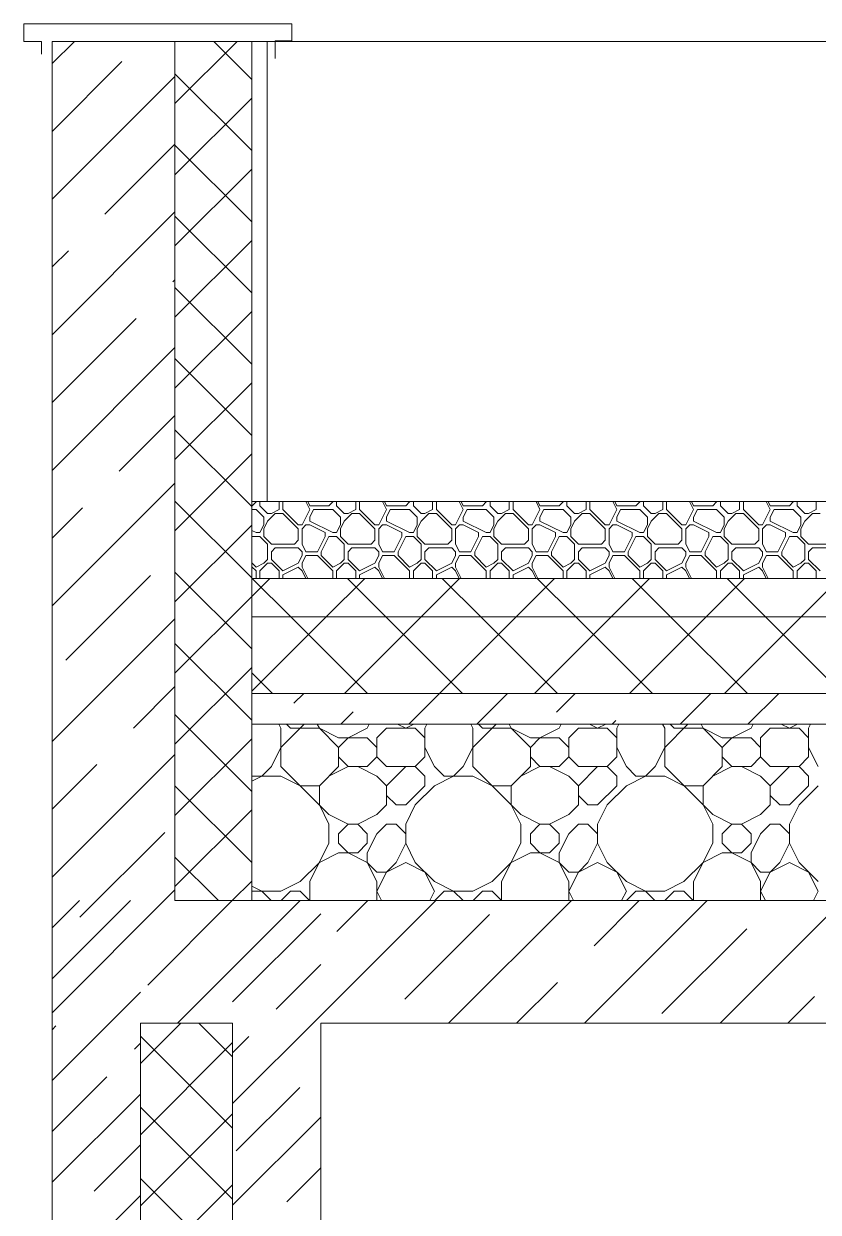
# Model space of a CAD drawing. Header units: millimetres. Extents: x 53645 to 137188, y 78097 to 135533.
# Drawn here: x 61109 to 62144, y 109354 to 110903 of the extents above; entities that cross this region are included whole.
import ezdxf

# ---------------------------------------------------------------- set-up
doc = ezdxf.new("R2010")
doc.units = ezdxf.units.MM
doc.layers.add('hatch', color=7, linetype='Continuous', lineweight=5)
doc.layers.add('Wall2', color=5, linetype='Continuous', lineweight=5)

msp = doc.modelspace()

# ---------------------------------------------------------------- linework, layer by layer
at = {"layer": 'hatch', "color": 251, "ltscale": 100}
for points in [[(61146.4, 110851.1), (61175.3, 110880)], [(61306.4, 110880), (61146.4, 110880)], [(61306.4, 109760), (61306.4, 110880)], [(61306.4, 110799), (61387.4, 110880)], [(61306.4, 109760), (61306.4, 110880)], [(61306.4, 110880), (61406.4, 110880)], [(61406.4, 110830.4), (61356.9, 110880)], [(61406.4, 110880), (61406.4, 109760)], [(61406.4, 110280), (61406.4, 110880)], [(61146.4, 110762.7), (61237.3, 110853.6)], [(61146.4, 110674.4), (61306.4, 110834.4)], [(61406.4, 110737.6), (61306.4, 110837.6)], [(61306.4, 110706.2), (61406.4, 110806.2)], [(61215.2, 110654.8), (61306.4, 110746)], [(61406.4, 110644.8), (61306.4, 110744.8)], [(61306.4, 110613.4), (61406.4, 110713.4)], [(61146.4, 110497.6), (61306.4, 110657.6)], [(61406.4, 110552), (61306.4, 110652)], [(61306.4, 110520.6), (61406.4, 110620.6)], [(61146.4, 110586), (61167.5, 110607)], [(61303.6, 110566.4), (61306.4, 110569.2)], [(61406.4, 110459.2), (61306.4, 110559.2)], [(61146.4, 110409.2), (61255.9, 110518.7)], [(61306.4, 110427.8), (61406.4, 110527.8)], [(61146.4, 110320.8), (61306.4, 110480.8)], [(61406.4, 110366.4), (61306.4, 110466.4)], [(61306.4, 110335), (61406.4, 110435)], [(61233.8, 110319.8), (61306.4, 110392.4)], [(61406.4, 110273.5), (61306.4, 110373.5)], [(61306.4, 110242.1), (61406.4, 110342.1)], [(61146.4, 110144), (61306.4, 110304)], [(61146.4, 110232.4), (61186.1, 110272.1)], [(61406.4, 110180.7), (61306.4, 110280.7)], [(61406.4, 110180), (61406.4, 110280)], [(61426.4, 110280), (61406.4, 110280)], [(61406.4, 110274.6), (61407, 110274.6)], [(61407, 110274.6), (61412, 110279.6)], [(61412, 110279.6), (61412, 110280)], [(61417, 110274.6), (61417, 110280)], [(61427, 110264.6), (61417, 110274.6)], [(61442, 110269.6), (61442, 110280)], [(61447, 110269.6), (61447, 110280)], [(61482, 110269.6), (61476.8, 110280)], [(61482, 110274.6), (61479.3, 110280)], [(61482, 110274.6), (61507, 110274.6)], [(61507, 110274.6), (61512, 110279.6)], [(61512, 110279.6), (61512, 110280)], [(61517, 110274.6), (61517, 110280)], [(61527, 110264.6), (61517, 110274.6)], [(61542, 110269.6), (61542, 110280)], [(61547, 110269.6), (61547, 110280)], [(61582, 110269.6), (61576.8, 110280)], [(61582, 110274.6), (61579.3, 110280)], [(61582, 110274.6), (61607, 110274.6)], [(61607, 110274.6), (61612, 110279.6)], [(61612, 110279.6), (61612, 110280)], [(61617, 110274.6), (61617, 110280)], [(61627, 110264.6), (61617, 110274.6)], [(61642, 110269.6), (61642, 110280)], [(61647, 110269.6), (61647, 110280)], [(61682, 110269.6), (61676.8, 110280)], [(61682, 110274.6), (61679.3, 110280)], [(61682, 110274.6), (61707, 110274.6)], [(61707, 110274.6), (61712, 110279.6)], [(61712, 110279.6), (61712, 110280)], [(61717, 110274.6), (61717, 110280)], [(61727, 110264.6), (61717, 110274.6)], [(61742, 110269.6), (61742, 110280)], [(61747, 110269.6), (61747, 110280)], [(61782, 110269.6), (61776.8, 110280)], [(61782, 110274.6), (61779.3, 110280)], [(61782, 110274.6), (61807, 110274.6)], [(61807, 110274.6), (61812, 110279.6)], [(61812, 110279.6), (61812, 110280)], [(61817, 110274.6), (61817, 110280)], [(61827, 110264.6), (61817, 110274.6)], [(61842, 110269.6), (61842, 110280)], [(61847, 110269.6), (61847, 110280)], [(61882, 110269.6), (61876.8, 110280)], [(61882, 110274.6), (61879.3, 110280)], [(61882, 110274.6), (61907, 110274.6)], [(61907, 110274.6), (61912, 110279.6)], [(61912, 110279.6), (61912, 110280)], [(61917, 110274.6), (61917, 110280)], [(61927, 110264.6), (61917, 110274.6)], [(61942, 110269.6), (61942, 110280)], [(61947, 110269.6), (61947, 110280)], [(61982, 110269.6), (61976.8, 110280)], [(61982, 110274.6), (61979.3, 110280)], [(61982, 110274.6), (62007, 110274.6)], [(62007, 110274.6), (62012, 110279.6)], [(62012, 110279.6), (62012, 110280)], [(62017, 110274.6), (62017, 110280)], [(62027, 110264.6), (62017, 110274.6)], [(62042, 110269.6), (62042, 110280)], [(62047, 110269.6), (62047, 110280)], [(62082, 110269.6), (62076.8, 110280)], [(62082, 110274.6), (62079.3, 110280)], [(62082, 110274.6), (62107, 110274.6)], [(62107, 110274.6), (62112, 110279.6)], [(62112, 110279.6), (62112, 110280)], [(62117, 110274.6), (62117, 110280)], [(62127, 110264.6), (62117, 110274.6)], [(62142, 110269.6), (62142, 110280)], [(61406.4, 110269.6), (61412, 110269.6)], [(61422, 110259.6), (61412, 110269.6)], [(61422, 110249.6), (61422, 110259.6)], [(61422, 110244.6), (61427, 110254.6)], [(61427, 110264.6), (61432, 110264.6)], [(61427, 110254.6), (61437, 110264.6)], [(61432, 110264.6), (61442, 110269.6)], [(61437, 110264.6), (61447, 110264.6)], [(61467, 110249.6), (61447, 110269.6)], [(61467, 110244.6), (61447, 110264.6)], [(61472, 110249.6), (61482, 110269.6)], [(61482, 110259.6), (61487, 110269.6)], [(61482, 110254.6), (61482, 110259.6)], [(61512, 110239.6), (61482, 110254.6)], [(61487, 110269.6), (61512, 110269.6)], [(61522, 110259.6), (61512, 110269.6)], [(61522, 110249.6), (61522, 110259.6)], [(61522, 110244.6), (61527, 110254.6)], [(61527, 110264.6), (61532, 110264.6)], [(61527, 110254.6), (61537, 110264.6)], [(61532, 110264.6), (61542, 110269.6)], [(61537, 110264.6), (61547, 110264.6)], [(61567, 110249.6), (61547, 110269.6)], [(61567, 110244.6), (61547, 110264.6)], [(61572, 110249.6), (61582, 110269.6)], [(61582, 110259.6), (61587, 110269.6)], [(61582, 110254.6), (61582, 110259.6)], [(61612, 110239.6), (61582, 110254.6)], [(61587, 110269.6), (61612, 110269.6)], [(61622, 110259.6), (61612, 110269.6)], [(61622, 110249.6), (61622, 110259.6)], [(61622, 110244.6), (61627, 110254.6)], [(61627, 110264.6), (61632, 110264.6)], [(61627, 110254.6), (61637, 110264.6)], [(61632, 110264.6), (61642, 110269.6)], [(61637, 110264.6), (61647, 110264.6)], [(61667, 110249.6), (61647, 110269.6)], [(61667, 110244.6), (61647, 110264.6)], [(61672, 110249.6), (61682, 110269.6)], [(61682, 110259.6), (61687, 110269.6)], [(61682, 110254.6), (61682, 110259.6)], [(61712, 110239.6), (61682, 110254.6)], [(61687, 110269.6), (61712, 110269.6)], [(61722, 110259.6), (61712, 110269.6)], [(61722, 110249.6), (61722, 110259.6)], [(61722, 110244.6), (61727, 110254.6)], [(61727, 110264.6), (61732, 110264.6)], [(61727, 110254.6), (61737, 110264.6)], [(61732, 110264.6), (61742, 110269.6)], [(61737, 110264.6), (61747, 110264.6)], [(61767, 110249.6), (61747, 110269.6)], [(61767, 110244.6), (61747, 110264.6)], [(61772, 110249.6), (61782, 110269.6)], [(61782, 110259.6), (61787, 110269.6)], [(61782, 110254.6), (61782, 110259.6)], [(61812, 110239.6), (61782, 110254.6)], [(61787, 110269.6), (61812, 110269.6)], [(61822, 110259.6), (61812, 110269.6)], [(61822, 110249.6), (61822, 110259.6)], [(61822, 110244.6), (61827, 110254.6)], [(61827, 110264.6), (61832, 110264.6)], [(61827, 110254.6), (61837, 110264.6)], [(61832, 110264.6), (61842, 110269.6)], [(61837, 110264.6), (61847, 110264.6)], [(61867, 110249.6), (61847, 110269.6)], [(61867, 110244.6), (61847, 110264.6)], [(61872, 110249.6), (61882, 110269.6)], [(61882, 110259.6), (61887, 110269.6)], [(61882, 110254.6), (61882, 110259.6)], [(61912, 110239.6), (61882, 110254.6)], [(61887, 110269.6), (61912, 110269.6)], [(61922, 110259.6), (61912, 110269.6)], [(61922, 110249.6), (61922, 110259.6)], [(61922, 110244.6), (61927, 110254.6)], [(61927, 110264.6), (61932, 110264.6)], [(61927, 110254.6), (61937, 110264.6)], [(61932, 110264.6), (61942, 110269.6)], [(61937, 110264.6), (61947, 110264.6)], [(61967, 110249.6), (61947, 110269.6)], [(61967, 110244.6), (61947, 110264.6)], [(61972, 110249.6), (61982, 110269.6)], [(61982, 110259.6), (61987, 110269.6)], [(61982, 110254.6), (61982, 110259.6)], [(62012, 110239.6), (61982, 110254.6)], [(61987, 110269.6), (62012, 110269.6)], [(62022, 110259.6), (62012, 110269.6)], [(62022, 110249.6), (62022, 110259.6)], [(62022, 110244.6), (62027, 110254.6)], [(62027, 110264.6), (62032, 110264.6)], [(62027, 110254.6), (62037, 110264.6)], [(62032, 110264.6), (62042, 110269.6)], [(62037, 110264.6), (62047, 110264.6)], [(62067, 110249.6), (62047, 110269.6)], [(62067, 110244.6), (62047, 110264.6)], [(62072, 110249.6), (62082, 110269.6)], [(62082, 110259.6), (62087, 110269.6)], [(62082, 110254.6), (62082, 110259.6)], [(62112, 110239.6), (62082, 110254.6)], [(62087, 110269.6), (62112, 110269.6)], [(62122, 110259.6), (62112, 110269.6)], [(62122, 110249.6), (62122, 110259.6)], [(62122, 110244.6), (62127, 110254.6)], [(62127, 110264.6), (62132, 110264.6)], [(62127, 110254.6), (62137, 110264.6)], [(62132, 110264.6), (62142, 110269.6)], [(62137, 110264.6), (62147, 110264.6)], [(61306.4, 110149.3), (61406.4, 110249.3)], [(61412, 110239.6), (61406.4, 110242.4)], [(61412, 110239.6), (61417, 110239.6)], [(61417, 110239.6), (61422, 110249.6)], [(61417, 110239.6), (61422, 110249.6)], [(61422, 110234.6), (61422, 110244.6)], [(61467, 110249.6), (61472, 110249.6)], [(61467, 110229.6), (61467, 110244.6)], [(61472, 110244.6), (61477, 110249.6)], [(61472, 110224.6), (61472, 110244.6)], [(61477, 110249.6), (61482, 110249.6)], [(61502, 110239.6), (61482, 110249.6)], [(61502, 110234.6), (61502, 110239.6)], [(61512, 110239.6), (61517, 110239.6)], [(61517, 110239.6), (61522, 110249.6)], [(61517, 110239.6), (61522, 110249.6)], [(61522, 110234.6), (61522, 110244.6)], [(61567, 110249.6), (61572, 110249.6)], [(61567, 110229.6), (61567, 110244.6)], [(61572, 110244.6), (61577, 110249.6)], [(61572, 110224.6), (61572, 110244.6)], [(61577, 110249.6), (61582, 110249.6)], [(61602, 110239.6), (61582, 110249.6)], [(61602, 110234.6), (61602, 110239.6)], [(61612, 110239.6), (61617, 110239.6)], [(61617, 110239.6), (61622, 110249.6)], [(61617, 110239.6), (61622, 110249.6)], [(61622, 110234.6), (61622, 110244.6)], [(61667, 110249.6), (61672, 110249.6)], [(61667, 110229.6), (61667, 110244.6)], [(61672, 110244.6), (61677, 110249.6)], [(61672, 110224.6), (61672, 110244.6)], [(61677, 110249.6), (61682, 110249.6)], [(61702, 110239.6), (61682, 110249.6)], [(61702, 110234.6), (61702, 110239.6)], [(61712, 110239.6), (61717, 110239.6)], [(61717, 110239.6), (61722, 110249.6)], [(61717, 110239.6), (61722, 110249.6)], [(61722, 110234.6), (61722, 110244.6)], [(61767, 110249.6), (61772, 110249.6)], [(61767, 110229.6), (61767, 110244.6)], [(61772, 110244.6), (61777, 110249.6)], [(61772, 110224.6), (61772, 110244.6)], [(61777, 110249.6), (61782, 110249.6)], [(61802, 110239.6), (61782, 110249.6)], [(61802, 110234.6), (61802, 110239.6)], [(61812, 110239.6), (61817, 110239.6)], [(61817, 110239.6), (61822, 110249.6)], [(61817, 110239.6), (61822, 110249.6)], [(61822, 110234.6), (61822, 110244.6)], [(61867, 110249.6), (61872, 110249.6)], [(61867, 110229.6), (61867, 110244.6)], [(61872, 110244.6), (61877, 110249.6)], [(61872, 110224.6), (61872, 110244.6)], [(61877, 110249.6), (61882, 110249.6)], [(61902, 110239.6), (61882, 110249.6)], [(61902, 110234.6), (61902, 110239.6)], [(61912, 110239.6), (61917, 110239.6)], [(61917, 110239.6), (61922, 110249.6)], [(61917, 110239.6), (61922, 110249.6)], [(61922, 110234.6), (61922, 110244.6)], [(61967, 110249.6), (61972, 110249.6)], [(61967, 110229.6), (61967, 110244.6)], [(61972, 110244.6), (61977, 110249.6)], [(61972, 110224.6), (61972, 110244.6)], [(61977, 110249.6), (61982, 110249.6)], [(62002, 110239.6), (61982, 110249.6)], [(62002, 110234.6), (62002, 110239.6)], [(62012, 110239.6), (62017, 110239.6)], [(62017, 110239.6), (62022, 110249.6)], [(62017, 110239.6), (62022, 110249.6)], [(62022, 110234.6), (62022, 110244.6)], [(62067, 110249.6), (62072, 110249.6)], [(62067, 110229.6), (62067, 110244.6)], [(62072, 110244.6), (62077, 110249.6)], [(62072, 110224.6), (62072, 110244.6)], [(62077, 110249.6), (62082, 110249.6)], [(62102, 110239.6), (62082, 110249.6)], [(62102, 110234.6), (62102, 110239.6)], [(62112, 110239.6), (62117, 110239.6)], [(62117, 110239.6), (62122, 110249.6)], [(62117, 110239.6), (62122, 110249.6)], [(62122, 110234.6), (62122, 110244.6)], [(61406.4, 110233.5), (61407, 110234.6)], [(61407, 110234.6), (61417, 110234.6)], [(61427, 110224.6), (61417, 110234.6)], [(61432, 110224.6), (61422, 110234.6)], [(61427, 110204.6), (61427, 110224.6)], [(61432, 110224.6), (61462, 110224.6)], [(61462, 110224.6), (61467, 110229.6)], [(61477, 110214.6), (61472, 110224.6)], [(61492, 110214.6), (61502, 110234.6)], [(61497, 110214.6), (61507, 110234.6)], [(61507, 110234.6), (61517, 110234.6)], [(61527, 110224.6), (61517, 110234.6)], [(61532, 110224.6), (61522, 110234.6)], [(61527, 110204.6), (61527, 110224.6)], [(61532, 110224.6), (61562, 110224.6)], [(61562, 110224.6), (61567, 110229.6)], [(61577, 110214.6), (61572, 110224.6)], [(61592, 110214.6), (61602, 110234.6)], [(61597, 110214.6), (61607, 110234.6)], [(61607, 110234.6), (61617, 110234.6)], [(61627, 110224.6), (61617, 110234.6)], [(61632, 110224.6), (61622, 110234.6)], [(61627, 110204.6), (61627, 110224.6)], [(61632, 110224.6), (61662, 110224.6)], [(61662, 110224.6), (61667, 110229.6)], [(61677, 110214.6), (61672, 110224.6)], [(61692, 110214.6), (61702, 110234.6)], [(61697, 110214.6), (61707, 110234.6)], [(61707, 110234.6), (61717, 110234.6)], [(61727, 110224.6), (61717, 110234.6)], [(61732, 110224.6), (61722, 110234.6)], [(61727, 110204.6), (61727, 110224.6)], [(61732, 110224.6), (61762, 110224.6)], [(61762, 110224.6), (61767, 110229.6)], [(61777, 110214.6), (61772, 110224.6)], [(61792, 110214.6), (61802, 110234.6)], [(61797, 110214.6), (61807, 110234.6)], [(61807, 110234.6), (61817, 110234.6)], [(61827, 110224.6), (61817, 110234.6)], [(61832, 110224.6), (61822, 110234.6)], [(61827, 110204.6), (61827, 110224.6)], [(61832, 110224.6), (61862, 110224.6)], [(61862, 110224.6), (61867, 110229.6)], [(61877, 110214.6), (61872, 110224.6)], [(61892, 110214.6), (61902, 110234.6)], [(61897, 110214.6), (61907, 110234.6)], [(61907, 110234.6), (61917, 110234.6)], [(61927, 110224.6), (61917, 110234.6)], [(61932, 110224.6), (61922, 110234.6)], [(61927, 110204.6), (61927, 110224.6)], [(61932, 110224.6), (61962, 110224.6)], [(61962, 110224.6), (61967, 110229.6)], [(61977, 110214.6), (61972, 110224.6)], [(61992, 110214.6), (62002, 110234.6)], [(61997, 110214.6), (62007, 110234.6)], [(62007, 110234.6), (62017, 110234.6)], [(62027, 110224.6), (62017, 110234.6)], [(62032, 110224.6), (62022, 110234.6)], [(62027, 110204.6), (62027, 110224.6)], [(62032, 110224.6), (62062, 110224.6)], [(62062, 110224.6), (62067, 110229.6)], [(62077, 110214.6), (62072, 110224.6)], [(62092, 110214.6), (62102, 110234.6)], [(62097, 110214.6), (62107, 110234.6)], [(62107, 110234.6), (62117, 110234.6)], [(62127, 110224.6), (62117, 110234.6)], [(62132, 110224.6), (62122, 110234.6)], [(62127, 110204.6), (62127, 110224.6)], [(62132, 110224.6), (62162, 110224.6)], [(61432, 110214.6), (61437, 110219.6)], [(61432, 110204.6), (61432, 110214.6)], [(61437, 110219.6), (61467, 110219.6)], [(61472, 110214.6), (61467, 110219.6)], [(61467, 110199.6), (61472, 110209.6)], [(61472, 110209.6), (61472, 110214.6)], [(61472, 110199.6), (61477, 110209.6)], [(61477, 110214.6), (61492, 110214.6)], [(61477, 110209.6), (61492, 110209.6)], [(61512, 110189.6), (61492, 110209.6)], [(61497, 110209.6), (61497, 110214.6)], [(61512, 110194.6), (61497, 110209.6)], [(61532, 110214.6), (61537, 110219.6)], [(61532, 110204.6), (61532, 110214.6)], [(61537, 110219.6), (61567, 110219.6)], [(61572, 110214.6), (61567, 110219.6)], [(61567, 110199.6), (61572, 110209.6)], [(61572, 110209.6), (61572, 110214.6)], [(61572, 110199.6), (61577, 110209.6)], [(61577, 110214.6), (61592, 110214.6)], [(61577, 110209.6), (61592, 110209.6)], [(61612, 110189.6), (61592, 110209.6)], [(61597, 110209.6), (61597, 110214.6)], [(61612, 110194.6), (61597, 110209.6)], [(61632, 110214.6), (61637, 110219.6)], [(61632, 110204.6), (61632, 110214.6)], [(61637, 110219.6), (61667, 110219.6)], [(61672, 110214.6), (61667, 110219.6)], [(61667, 110199.6), (61672, 110209.6)], [(61672, 110209.6), (61672, 110214.6)], [(61672, 110199.6), (61677, 110209.6)], [(61677, 110214.6), (61692, 110214.6)], [(61677, 110209.6), (61692, 110209.6)], [(61712, 110189.6), (61692, 110209.6)], [(61697, 110209.6), (61697, 110214.6)], [(61712, 110194.6), (61697, 110209.6)], [(61732, 110214.6), (61737, 110219.6)], [(61732, 110204.6), (61732, 110214.6)], [(61737, 110219.6), (61767, 110219.6)], [(61772, 110214.6), (61767, 110219.6)], [(61767, 110199.6), (61772, 110209.6)], [(61772, 110209.6), (61772, 110214.6)], [(61772, 110199.6), (61777, 110209.6)], [(61777, 110214.6), (61792, 110214.6)], [(61777, 110209.6), (61792, 110209.6)], [(61812, 110189.6), (61792, 110209.6)], [(61797, 110209.6), (61797, 110214.6)], [(61812, 110194.6), (61797, 110209.6)], [(61832, 110214.6), (61837, 110219.6)], [(61832, 110204.6), (61832, 110214.6)], [(61837, 110219.6), (61867, 110219.6)], [(61872, 110214.6), (61867, 110219.6)], [(61867, 110199.6), (61872, 110209.6)], [(61872, 110209.6), (61872, 110214.6)], [(61872, 110199.6), (61877, 110209.6)], [(61877, 110214.6), (61892, 110214.6)], [(61877, 110209.6), (61892, 110209.6)], [(61912, 110189.6), (61892, 110209.6)], [(61897, 110209.6), (61897, 110214.6)], [(61912, 110194.6), (61897, 110209.6)], [(61932, 110214.6), (61937, 110219.6)], [(61932, 110204.6), (61932, 110214.6)], [(61937, 110219.6), (61967, 110219.6)], [(61972, 110214.6), (61967, 110219.6)], [(61967, 110199.6), (61972, 110209.6)], [(61972, 110209.6), (61972, 110214.6)], [(61972, 110199.6), (61977, 110209.6)], [(61977, 110214.6), (61992, 110214.6)], [(61977, 110209.6), (61992, 110209.6)], [(62012, 110189.6), (61992, 110209.6)], [(61997, 110209.6), (61997, 110214.6)], [(62012, 110194.6), (61997, 110209.6)], [(62032, 110214.6), (62037, 110219.6)], [(62032, 110204.6), (62032, 110214.6)], [(62037, 110219.6), (62067, 110219.6)], [(62072, 110214.6), (62067, 110219.6)], [(62067, 110199.6), (62072, 110209.6)], [(62072, 110209.6), (62072, 110214.6)], [(62072, 110199.6), (62077, 110209.6)], [(62077, 110214.6), (62092, 110214.6)], [(62077, 110209.6), (62092, 110209.6)], [(62112, 110189.6), (62092, 110209.6)], [(62097, 110209.6), (62097, 110214.6)], [(62112, 110194.6), (62097, 110209.6)], [(62132, 110214.6), (62137, 110219.6)], [(62132, 110204.6), (62132, 110214.6)], [(62137, 110219.6), (62167, 110219.6)], [(61412, 110194.6), (61406.4, 110200.2)], [(61412, 110189.6), (61406.4, 110195.2)], [(61412, 110194.6), (61422, 110199.6)], [(61417, 110189.6), (61427, 110199.6)], [(61422, 110199.6), (61427, 110204.6)], [(61427, 110199.6), (61432, 110199.6)], [(61447, 110189.6), (61432, 110204.6)], [(61442, 110189.6), (61432, 110199.6)], [(61447, 110189.6), (61467, 110199.6)], [(61447, 110184.6), (61467, 110194.6)], [(61472, 110189.6), (61467, 110194.6)], [(61472, 110194.6), (61472, 110199.6)], [(61479.3, 110180), (61472, 110194.6)], [(61512, 110194.6), (61522, 110199.6)], [(61517, 110189.6), (61527, 110199.6)], [(61522, 110199.6), (61527, 110204.6)], [(61527, 110199.6), (61532, 110199.6)], [(61547, 110189.6), (61532, 110204.6)], [(61542, 110189.6), (61532, 110199.6)], [(61547, 110189.6), (61567, 110199.6)], [(61547, 110184.6), (61567, 110194.6)], [(61572, 110189.6), (61567, 110194.6)], [(61572, 110194.6), (61572, 110199.6)], [(61579.3, 110180), (61572, 110194.6)], [(61612, 110194.6), (61622, 110199.6)], [(61617, 110189.6), (61627, 110199.6)], [(61622, 110199.6), (61627, 110204.6)], [(61627, 110199.6), (61632, 110199.6)], [(61647, 110189.6), (61632, 110204.6)], [(61642, 110189.6), (61632, 110199.6)], [(61647, 110189.6), (61667, 110199.6)], [(61647, 110184.6), (61667, 110194.6)], [(61672, 110189.6), (61667, 110194.6)], [(61672, 110194.6), (61672, 110199.6)], [(61679.3, 110180), (61672, 110194.6)], [(61712, 110194.6), (61722, 110199.6)], [(61717, 110189.6), (61727, 110199.6)], [(61722, 110199.6), (61727, 110204.6)], [(61727, 110199.6), (61732, 110199.6)], [(61747, 110189.6), (61732, 110204.6)], [(61742, 110189.6), (61732, 110199.6)], [(61747, 110189.6), (61767, 110199.6)], [(61747, 110184.6), (61767, 110194.6)], [(61772, 110189.6), (61767, 110194.6)], [(61772, 110194.6), (61772, 110199.6)], [(61779.3, 110180), (61772, 110194.6)], [(61812, 110194.6), (61822, 110199.6)], [(61817, 110189.6), (61827, 110199.6)], [(61822, 110199.6), (61827, 110204.6)], [(61827, 110199.6), (61832, 110199.6)], [(61847, 110189.6), (61832, 110204.6)], [(61842, 110189.6), (61832, 110199.6)], [(61847, 110189.6), (61867, 110199.6)], [(61847, 110184.6), (61867, 110194.6)], [(61872, 110189.6), (61867, 110194.6)], [(61872, 110194.6), (61872, 110199.6)], [(61879.3, 110180), (61872, 110194.6)], [(61912, 110194.6), (61922, 110199.6)], [(61917, 110189.6), (61927, 110199.6)], [(61922, 110199.6), (61927, 110204.6)], [(61927, 110199.6), (61932, 110199.6)], [(61947, 110189.6), (61932, 110204.6)], [(61942, 110189.6), (61932, 110199.6)], [(61947, 110189.6), (61967, 110199.6)], [(61947, 110184.6), (61967, 110194.6)], [(61972, 110189.6), (61967, 110194.6)], [(61972, 110194.6), (61972, 110199.6)], [(61979.3, 110180), (61972, 110194.6)], [(62012, 110194.6), (62022, 110199.6)], [(62017, 110189.6), (62027, 110199.6)], [(62022, 110199.6), (62027, 110204.6)], [(62027, 110199.6), (62032, 110199.6)], [(62047, 110189.6), (62032, 110204.6)], [(62042, 110189.6), (62032, 110199.6)], [(62047, 110189.6), (62067, 110199.6)], [(62047, 110184.6), (62067, 110194.6)], [(62072, 110189.6), (62067, 110194.6)], [(62072, 110194.6), (62072, 110199.6)], [(62079.3, 110180), (62072, 110194.6)], [(62112, 110194.6), (62122, 110199.6)], [(62117, 110189.6), (62127, 110199.6)], [(62122, 110199.6), (62127, 110204.6)], [(62127, 110199.6), (62132, 110199.6)], [(62147, 110189.6), (62132, 110204.6)], [(62142, 110189.6), (62132, 110199.6)], [(61164, 110073.2), (61274.5, 110183.7)], [(61406.4, 110087.9), (61306.4, 110187.9)], [(74636.5, 110180), (61406.4, 110180)], [(61406.4, 110156.5), (61429.9, 110180)], [(61406.4, 110130), (61406.4, 110180)], [(61406.4, 110180), (74636.5, 110180)], [(61457.2, 110130), (61407.2, 110180)], [(61412, 110180), (61412, 110189.6)], [(61417, 110180), (61417, 110189.6)], [(61442, 110180), (61442, 110189.6)], [(61447, 110180), (61447, 110184.6)], [(61476.8, 110180), (61472, 110189.6)], [(61503.6, 110130), (61553.6, 110180)], [(61512, 110180), (61512, 110189.6)], [(61517, 110180), (61517, 110189.6)], [(61581, 110130), (61531, 110180)], [(61542, 110180), (61542, 110189.6)], [(61547, 110180), (61547, 110184.6)], [(61576.8, 110180), (61572, 110189.6)], [(61612, 110180), (61612, 110189.6)], [(61617, 110180), (61617, 110189.6)], [(61627.3, 110130), (61677.3, 110180)], [(61642, 110180), (61642, 110189.6)], [(61647, 110180), (61647, 110184.6)], [(61704.7, 110130), (61654.7, 110180)], [(61676.8, 110180), (61672, 110189.6)], [(61712, 110180), (61712, 110189.6)], [(61717, 110180), (61717, 110189.6)], [(61742, 110180), (61742, 110189.6)], [(61747, 110180), (61747, 110184.6)], [(61751.1, 110130), (61801.1, 110180)], [(61776.8, 110180), (61772, 110189.6)], [(61828.5, 110130), (61778.5, 110180)], [(61812, 110180), (61812, 110189.6)], [(61817, 110180), (61817, 110189.6)], [(61842, 110180), (61842, 110189.6)], [(61847, 110180), (61847, 110184.6)], [(61876.8, 110180), (61872, 110189.6)], [(61874.8, 110130), (61924.8, 110180)], [(61952.2, 110130), (61902.2, 110180)], [(61912, 110180), (61912, 110189.6)], [(61917, 110180), (61917, 110189.6)], [(61942, 110180), (61942, 110189.6)], [(61947, 110180), (61947, 110184.6)], [(61976.8, 110180), (61972, 110189.6)], [(61998.6, 110130), (62048.6, 110180)], [(62012, 110180), (62012, 110189.6)], [(62017, 110180), (62017, 110189.6)], [(62075.9, 110130), (62025.9, 110180)], [(62042, 110180), (62042, 110189.6)], [(62047, 110180), (62047, 110184.6)], [(62076.8, 110180), (62072, 110189.6)], [(62112, 110180), (62112, 110189.6)], [(62117, 110180), (62117, 110189.6)], [(62122.3, 110130), (62172.3, 110180)], [(62142, 110180), (62142, 110189.6)], [(61306.4, 110056.5), (61406.4, 110156.5)], [(61146.4, 109967.2), (61306.4, 110127.2)], [(74636.5, 110130), (61406.4, 110130)], [(61406.4, 110032.8), (61503.6, 110130)], [(61406.4, 110030), (61406.4, 110130)], [(61406.4, 110130), (74636.5, 110130)], [(61557.2, 110030), (61457.2, 110130)], [(61527.3, 110030), (61627.3, 110130)], [(61681, 110030), (61581, 110130)], [(61651.1, 110030), (61751.1, 110130)], [(61804.7, 110030), (61704.7, 110130)], [(61774.8, 110030), (61874.8, 110130)], [(61928.5, 110030), (61828.5, 110130)], [(61898.6, 110030), (61998.6, 110130)], [(62052.2, 110030), (61952.2, 110130)], [(62022.3, 110030), (62122.3, 110130)], [(62175.9, 110030), (62075.9, 110130)], [(61406.4, 109995.1), (61306.4, 110095.1)], [(61306.4, 109963.7), (61406.4, 110063.7)], [(61433.5, 110030), (61406.4, 110057)], [(61252.4, 109984.8), (61306.4, 110038.9)], [(74636.5, 110030), (61406.4, 110030)], [(61406.4, 109990), (61406.4, 110030)], [(61406.4, 110030), (74636.5, 110030)], [(61461.4, 110017.1), (61474.3, 110030)], [(61611.1, 109990), (61651.1, 110030)], [(61699.5, 109990), (61739.5, 110030)], [(61803.5, 110005.6), (61827.9, 110030)], [(61964.6, 109990), (62004.6, 110030)], [(62053, 109990), (62093, 110030)], [(61406.4, 109902.3), (61306.4, 110002.3)], [(61522.7, 109990), (61538.7, 110006)], [(61876.2, 109990), (61880.8, 109994.5)], [(74636.5, 109990), (61406.4, 109990)], [(61406.4, 109760), (61406.4, 109990)], [(61406.4, 109990), (74636.5, 109990)], [(61444.5, 109984.6), (61441.8, 109990)], [(61444.5, 109959.6), (61474.8, 109990)], [(61444.5, 109934.6), (61444.5, 109984.6)], [(61457, 109984.6), (61451.7, 109990)], [(61457, 109984.6), (61494.5, 109984.6)], [(61494.5, 109984.6), (61491.8, 109990)], [(61519.5, 109959.6), (61494.5, 109984.6)], [(61519.5, 109972.1), (61494.5, 109984.6)], [(61532, 109972.1), (61557, 109984.6)], [(61557, 109984.6), (61559.6, 109990)], [(61569.5, 109972.1), (61582, 109984.6)], [(61582, 109984.6), (61619.5, 109984.6)], [(61607, 109984.6), (61596.3, 109990)], [(61607, 109984.6), (61617.6, 109990)], [(61632, 109972.1), (61619.5, 109984.6)], [(61632, 109984.6), (61634.6, 109990)], [(61632, 109947.1), (61632, 109984.6)], [(61694.5, 109984.6), (61691.8, 109990)], [(61694.5, 109959.6), (61724.8, 109990)], [(61694.5, 109934.6), (61694.5, 109984.6)], [(61707, 109984.6), (61701.7, 109990)], [(61707, 109984.6), (61744.5, 109984.6)], [(61744.5, 109984.6), (61741.8, 109990)], [(61769.5, 109959.6), (61744.5, 109984.6)], [(61769.5, 109972.1), (61744.5, 109984.6)], [(61782, 109972.1), (61807, 109984.6)], [(61807, 109984.6), (61809.6, 109990)], [(61819.5, 109972.1), (61832, 109984.6)], [(61832, 109984.6), (61869.5, 109984.6)], [(61857, 109984.6), (61846.3, 109990)], [(61857, 109984.6), (61867.6, 109990)], [(61882, 109972.1), (61869.5, 109984.6)], [(61882, 109984.6), (61884.6, 109990)], [(61882, 109947.1), (61882, 109984.6)], [(61944.5, 109984.6), (61941.8, 109990)], [(61944.5, 109959.6), (61974.8, 109990)], [(61944.5, 109934.6), (61944.5, 109984.6)], [(61957, 109984.6), (61951.7, 109990)], [(61957, 109984.6), (61994.5, 109984.6)], [(61994.5, 109984.6), (61991.8, 109990)], [(62019.5, 109959.6), (61994.5, 109984.6)], [(62019.5, 109972.1), (61994.5, 109984.6)], [(62032, 109972.1), (62057, 109984.6)], [(62057, 109984.6), (62059.6, 109990)], [(62069.5, 109972.1), (62082, 109984.6)], [(62082, 109984.6), (62119.5, 109984.6)], [(62107, 109984.6), (62096.3, 109990)], [(62107, 109984.6), (62117.6, 109990)], [(62132, 109972.1), (62119.5, 109984.6)], [(62132, 109984.6), (62134.6, 109990)], [(62132, 109947.1), (62132, 109984.6)], [(61306.4, 109870.9), (61406.4, 109970.9)], [(61519.5, 109972.1), (61557, 109972.1)], [(61519.5, 109959.6), (61532, 109972.1)], [(61569.5, 109959.6), (61557, 109972.1)], [(61569.5, 109947.1), (61569.5, 109972.1)], [(61769.5, 109972.1), (61807, 109972.1)], [(61769.5, 109959.6), (61782, 109972.1)], [(61819.5, 109959.6), (61807, 109972.1)], [(61819.5, 109947.1), (61819.5, 109972.1)], [(62019.5, 109972.1), (62057, 109972.1)], [(62019.5, 109959.6), (62032, 109972.1)], [(62069.5, 109959.6), (62057, 109972.1)], [(62069.5, 109947.1), (62069.5, 109972.1)], [(61146.4, 109790.5), (61306.4, 109950.5)], [(61432, 109934.6), (61444.5, 109959.6)], [(61519.5, 109934.6), (61519.5, 109959.6)], [(61532, 109934.6), (61519.5, 109947.1)], [(61557, 109934.6), (61569.5, 109947.1)], [(61582, 109934.6), (61569.5, 109947.1)], [(61619.5, 109934.6), (61632, 109947.1)], [(61644.5, 109934.6), (61632, 109959.6)], [(61682, 109934.6), (61694.5, 109959.6)], [(61769.5, 109934.6), (61769.5, 109959.6)], [(61782, 109934.6), (61769.5, 109947.1)], [(61807, 109934.6), (61819.5, 109947.1)], [(61832, 109934.6), (61819.5, 109947.1)], [(61869.5, 109934.6), (61882, 109947.1)], [(61894.5, 109934.6), (61882, 109959.6)], [(61932, 109934.6), (61944.5, 109959.6)], [(62019.5, 109934.6), (62019.5, 109959.6)], [(62032, 109934.6), (62019.5, 109947.1)], [(62057, 109934.6), (62069.5, 109947.1)], [(62082, 109934.6), (62069.5, 109947.1)], [(62119.5, 109934.6), (62132, 109947.1)], [(62144.5, 109934.6), (62132, 109959.6)], [(61146.4, 109878.9), (61204.6, 109937.1)], [(61419.5, 109922.1), (61432, 109934.6)], [(61507, 109872.1), (61444.5, 109934.6)], [(61494.5, 109909.6), (61519.5, 109934.6)], [(61507, 109922.1), (61532, 109934.6)], [(61532, 109934.6), (61557, 109934.6)], [(61569.5, 109922.1), (61544.5, 109934.6)], [(61582, 109934.6), (61619.5, 109934.6)], [(61582, 109909.6), (61607, 109934.6)], [(61632, 109922.1), (61619.5, 109934.6)], [(61657, 109922.1), (61644.5, 109934.6)], [(61669.5, 109922.1), (61682, 109934.6)], [(61757, 109872.1), (61694.5, 109934.6)], [(61744.5, 109909.6), (61769.5, 109934.6)], [(61757, 109922.1), (61782, 109934.6)], [(61782, 109934.6), (61807, 109934.6)], [(61819.5, 109922.1), (61794.5, 109934.6)], [(61832, 109934.6), (61869.5, 109934.6)], [(61832, 109909.6), (61857, 109934.6)], [(61882, 109922.1), (61869.5, 109934.6)], [(61907, 109922.1), (61894.5, 109934.6)], [(61919.5, 109922.1), (61932, 109934.6)], [(62007, 109872.1), (61944.5, 109934.6)], [(61994.5, 109909.6), (62019.5, 109934.6)], [(62007, 109922.1), (62032, 109934.6)], [(62032, 109934.6), (62057, 109934.6)], [(62069.5, 109922.1), (62044.5, 109934.6)], [(62082, 109934.6), (62119.5, 109934.6)], [(62082, 109909.6), (62107, 109934.6)], [(62132, 109922.1), (62119.5, 109934.6)], [(61407, 109922.1), (61406.4, 109922.7)], [(61406.4, 109915.6), (61419.5, 109922.1)], [(61407, 109922.1), (61444.5, 109922.1)], [(61469.5, 109909.6), (61444.5, 109922.1)], [(61582, 109909.6), (61569.5, 109922.1)], [(61632, 109909.6), (61632, 109922.1)], [(61644.5, 109909.6), (61669.5, 109922.1)], [(61657, 109922.1), (61694.5, 109922.1)], [(61719.5, 109909.6), (61694.5, 109922.1)], [(61832, 109909.6), (61819.5, 109922.1)], [(61882, 109909.6), (61882, 109922.1)], [(61894.5, 109909.6), (61919.5, 109922.1)], [(61907, 109922.1), (61944.5, 109922.1)], [(61969.5, 109909.6), (61944.5, 109922.1)], [(62082, 109909.6), (62069.5, 109922.1)], [(62132, 109909.6), (62132, 109922.1)], [(61406.4, 109809.5), (61306.4, 109909.5)], [(61469.5, 109909.6), (61494.5, 109909.6)], [(61494.5, 109884.6), (61494.5, 109909.6)], [(61582, 109884.6), (61582, 109909.6)], [(61607, 109884.6), (61632, 109909.6)], [(61619.5, 109884.6), (61644.5, 109909.6)], [(61719.5, 109909.6), (61744.5, 109909.6)], [(61744.5, 109884.6), (61744.5, 109909.6)], [(61832, 109884.6), (61832, 109909.6)], [(61857, 109884.6), (61882, 109909.6)], [(61869.5, 109884.6), (61894.5, 109909.6)], [(61969.5, 109909.6), (61994.5, 109909.6)], [(61994.5, 109884.6), (61994.5, 109909.6)], [(62082, 109884.6), (62082, 109909.6)], [(62107, 109884.6), (62132, 109909.6)], [(62119.5, 109884.6), (62144.5, 109909.6)], [(61507, 109859.6), (61494.5, 109884.6)], [(61569.5, 109872.1), (61582, 109884.6)], [(61594.5, 109884.6), (61582, 109897.1)], [(61594.5, 109884.6), (61607, 109884.6)], [(61619.5, 109884.6), (61607, 109859.6)], [(61757, 109859.6), (61744.5, 109884.6)], [(61819.5, 109872.1), (61832, 109884.6)], [(61844.5, 109884.6), (61832, 109897.1)], [(61844.5, 109884.6), (61857, 109884.6)], [(61869.5, 109884.6), (61857, 109859.6)], [(62007, 109859.6), (61994.5, 109884.6)], [(62069.5, 109872.1), (62082, 109884.6)], [(62094.5, 109884.6), (62082, 109897.1)], [(62094.5, 109884.6), (62107, 109884.6)], [(62119.5, 109884.6), (62107, 109859.6)], [(61306.4, 109778.1), (61406.4, 109878.1)], [(61532, 109859.6), (61507, 109872.1)], [(61544.5, 109859.6), (61569.5, 109872.1)], [(61782, 109859.6), (61757, 109872.1)], [(61794.5, 109859.6), (61819.5, 109872.1)], [(62032, 109859.6), (62007, 109872.1)], [(62044.5, 109859.6), (62069.5, 109872.1)], [(61507, 109834.6), (61507, 109859.6)], [(61519.5, 109847.1), (61532, 109859.6)], [(61532, 109859.6), (61544.5, 109859.6)], [(61557, 109847.1), (61544.5, 109859.6)], [(61569.5, 109847.1), (61582, 109859.6)], [(61582, 109859.6), (61594.5, 109859.6)], [(61607, 109847.1), (61594.5, 109859.6)], [(61607, 109834.6), (61607, 109859.6)], [(61757, 109834.6), (61757, 109859.6)], [(61769.5, 109847.1), (61782, 109859.6)], [(61782, 109859.6), (61794.5, 109859.6)], [(61807, 109847.1), (61794.5, 109859.6)], [(61819.5, 109847.1), (61832, 109859.6)], [(61832, 109859.6), (61844.5, 109859.6)], [(61857, 109847.1), (61844.5, 109859.6)], [(61857, 109834.6), (61857, 109859.6)], [(62007, 109834.6), (62007, 109859.6)], [(62019.5, 109847.1), (62032, 109859.6)], [(62032, 109859.6), (62044.5, 109859.6)], [(62057, 109847.1), (62044.5, 109859.6)], [(62069.5, 109847.1), (62082, 109859.6)], [(62082, 109859.6), (62094.5, 109859.6)], [(62107, 109847.1), (62094.5, 109859.6)], [(62107, 109834.6), (62107, 109859.6)], [(61182.5, 109738.2), (61293, 109848.7)], [(61519.5, 109834.6), (61519.5, 109847.1)], [(61557, 109834.6), (61557, 109847.1)], [(61557, 109822.1), (61569.5, 109847.1)], [(61769.5, 109834.6), (61769.5, 109847.1)], [(61807, 109834.6), (61807, 109847.1)], [(61807, 109822.1), (61819.5, 109847.1)], [(62019.5, 109834.6), (62019.5, 109847.1)], [(62057, 109834.6), (62057, 109847.1)], [(62057, 109822.1), (62069.5, 109847.1)], [(61482, 109784.6), (61507, 109834.6)], [(61494.5, 109809.6), (61519.5, 109822.1)], [(61532, 109822.1), (61519.5, 109834.6)], [(61519.5, 109822.1), (61544.5, 109822.1)], [(61557, 109809.6), (61532, 109822.1)], [(61544.5, 109822.1), (61557, 109834.6)], [(61557, 109809.6), (61557, 109822.1)], [(61594.5, 109809.6), (61607, 109834.6)], [(61619.5, 109809.6), (61607, 109834.6)], [(61732, 109784.6), (61757, 109834.6)], [(61744.5, 109809.6), (61769.5, 109822.1)], [(61782, 109822.1), (61769.5, 109834.6)], [(61769.5, 109822.1), (61794.5, 109822.1)], [(61807, 109809.6), (61782, 109822.1)], [(61794.5, 109822.1), (61807, 109834.6)], [(61807, 109809.6), (61807, 109822.1)], [(61844.5, 109809.6), (61857, 109834.6)], [(61869.5, 109809.6), (61857, 109834.6)], [(61982, 109784.6), (62007, 109834.6)], [(61994.5, 109809.6), (62019.5, 109822.1)], [(62032, 109822.1), (62019.5, 109834.6)], [(62019.5, 109822.1), (62044.5, 109822.1)], [(62057, 109809.6), (62032, 109822.1)], [(62044.5, 109822.1), (62057, 109834.6)], [(62057, 109809.6), (62057, 109822.1)], [(62094.5, 109809.6), (62107, 109834.6)], [(62119.5, 109809.6), (62107, 109834.6)], [(61363.2, 109760), (61306.4, 109816.7)], [(61469.5, 109784.6), (61494.5, 109809.6)], [(61569.5, 109797.1), (61557, 109809.6)], [(61569.5, 109784.6), (61557, 109809.6)], [(61582, 109797.1), (61594.5, 109809.6)], [(61582, 109797.1), (61607, 109809.6)], [(61632, 109797.1), (61607, 109809.6)], [(61632, 109797.1), (61607, 109809.6)], [(61644.5, 109784.6), (61619.5, 109809.6)], [(61719.5, 109784.6), (61744.5, 109809.6)], [(61819.5, 109797.1), (61807, 109809.6)], [(61819.5, 109784.6), (61807, 109809.6)], [(61832, 109797.1), (61844.5, 109809.6)], [(61832, 109797.1), (61857, 109809.6)], [(61882, 109797.1), (61857, 109809.6)], [(61882, 109797.1), (61857, 109809.6)], [(61894.5, 109784.6), (61869.5, 109809.6)], [(61969.5, 109784.6), (61994.5, 109809.6)], [(62069.5, 109797.1), (62057, 109809.6)], [(62069.5, 109784.6), (62057, 109809.6)], [(62082, 109797.1), (62094.5, 109809.6)], [(62082, 109797.1), (62107, 109809.6)], [(62132, 109797.1), (62107, 109809.6)], [(62132, 109797.1), (62107, 109809.6)], [(62144.5, 109784.6), (62119.5, 109809.6)], [(61569.5, 109797.1), (61582, 109797.1)], [(61569.5, 109772.1), (61582, 109797.1)], [(61644.5, 109772.1), (61632, 109797.1)], [(61819.5, 109797.1), (61832, 109797.1)], [(61819.5, 109772.1), (61832, 109797.1)], [(61894.5, 109772.1), (61882, 109797.1)], [(62069.5, 109797.1), (62082, 109797.1)], [(62069.5, 109772.1), (62082, 109797.1)], [(62144.5, 109772.1), (62132, 109797.1)], [(61381.1, 109760), (61406.4, 109785.3)], [(61419.5, 109772.1), (61406.4, 109778.6)], [(61444.5, 109772.1), (61469.5, 109784.6)], [(61482, 109760), (61482, 109784.6)], [(61569.5, 109760), (61569.5, 109784.6)], [(61669.5, 109772.1), (61644.5, 109784.6)], [(61694.5, 109772.1), (61719.5, 109784.6)], [(61732, 109760), (61732, 109784.6)], [(61819.5, 109760), (61819.5, 109784.6)], [(61919.5, 109772.1), (61894.5, 109784.6)], [(61944.5, 109772.1), (61969.5, 109784.6)], [(61982, 109760), (61982, 109784.6)], [(62069.5, 109760), (62069.5, 109784.6)], [(61146.4, 109613.7), (61306.4, 109773.7)], [(61146.4, 109657.9), (61248.5, 109760)], [(61146.4, 109724.2), (61182.2, 109760)], [(61270.9, 109649.8), (61381.1, 109760)], [(65556.2, 109760), (61306.4, 109760)], [(61406.4, 109760), (61306.4, 109760)], [(61309.5, 109600), (61469.5, 109760)], [(61406.4, 109771.6), (61407, 109772.1)], [(65546.5, 109760), (61406.4, 109760)], [(61407, 109772.1), (61444.5, 109772.1)], [(61431.7, 109760), (61419.5, 109772.1)], [(61444.8, 109760), (61457, 109772.1)], [(61457, 109772.1), (61469.5, 109772.1)], [(61481.7, 109760), (61469.5, 109772.1)], [(61486.3, 109600), (61646.3, 109760)], [(61517.5, 109719.6), (61557.9, 109760)], [(61575.6, 109760), (61569.5, 109772.1)], [(61638.4, 109760), (61644.5, 109772.1)], [(61644.8, 109760), (61657, 109772.1)], [(61657, 109772.1), (61694.5, 109772.1)], [(61663, 109600), (61823, 109760)], [(61681.7, 109760), (61669.5, 109772.1)], [(61694.8, 109760), (61707, 109772.1)], [(61707, 109772.1), (61719.5, 109772.1)], [(61731.7, 109760), (61719.5, 109772.1)], [(61825.6, 109760), (61819.5, 109772.1)], [(61839.8, 109600), (61999.8, 109760)], [(61852.5, 109701.1), (61911.4, 109760)], [(61888.4, 109760), (61894.5, 109772.1)], [(61894.8, 109760), (61907, 109772.1)], [(61907, 109772.1), (61944.5, 109772.1)], [(61931.7, 109760), (61919.5, 109772.1)], [(61944.8, 109760), (61957, 109772.1)], [(61957, 109772.1), (61969.5, 109772.1)], [(61981.7, 109760), (61969.5, 109772.1)], [(62016.6, 109600), (62176.6, 109760)], [(62075.6, 109760), (62069.5, 109772.1)], [(62138.4, 109760), (62144.5, 109772.1)], [(61381.4, 109627.7), (61496.5, 109742.7)], [(61605.9, 109631.2), (61716.4, 109741.7)], [(61940.9, 109612.7), (62051.4, 109723.2)], [(61438.4, 109618.4), (61496.5, 109676.4)], [(61751.4, 109600), (61804.8, 109653.3)], [(61146.4, 109525.3), (61261.4, 109640.3)], [(62105, 109600), (62139.8, 109634.8)], [(61381.4, 109495.2), (61496.5, 109610.2)], [(61146.4, 109600), (61146.4, 109600)], [(61146.4, 109591.6), (61151.4, 109596.5)], [(61221.1, 109600), (61223.2, 109602.1)], [(61261.4, 109600), (61261.4, 106130)], [(61261.4, 106130), (61261.4, 109600)], [(61261.4, 109547.5), (61313.9, 109600)], [(61261.4, 109600), (61381.4, 109600)], [(61261.4, 109600), (61381.4, 109600)], [(61381.4, 109556.1), (61337.6, 109600)], [(61381.4, 109600), (61381.4, 106130)], [(61381.4, 106130), (61381.4, 109600)], [(61253.5, 109566), (61261.4, 109574)], [(61381.4, 109463.3), (61261.4, 109583.3)], [(61261.4, 109454.7), (61381.4, 109574.7)], [(61381.4, 109561.4), (61402.6, 109582.6)], [(61146.4, 109459), (61217.7, 109530.3)], [(61386.1, 109433.5), (61468.9, 109516.3)], [(61146.4, 109392.7), (61261.4, 109507.7)], [(61381.4, 109370.5), (61261.4, 109490.5)], [(61261.4, 109361.9), (61381.4, 109481.9)], [(61381.4, 109362.6), (61496.5, 109477.6)], [(61201.1, 109381.1), (61261.4, 109441.4)], [(61452.3, 109367.2), (61496.5, 109411.3)], [(61261.4, 109269.1), (61381.4, 109389.1)], [(61381.4, 109277.6), (61261.4, 109397.6)], [(61146.4, 109260.2), (61261.4, 109375.2)]]:
    msp.add_lwpolyline(points, dxfattribs=at)
at = {"layer": 'Wall2', "ltscale": 100}
for points in [[(61437, 110857.5), (61437, 110880.6), (61458.5, 110880.6), (61458.5, 110903), (61109.4, 110903), (61109.4, 110879.9), (61132.7, 110879.9), (61132.7, 110863.4)], [(61146.4, 110880), (61146.4, 109600)], [(61406.4, 110880), (61426.4, 110880)], [(61426.4, 110880), (61426.4, 110280)], [(61406.4, 110280), (74636.5, 110280)], [(61146.4, 106130), (61146.4, 109600)], [(61496.5, 109600), (61496.4, 106869.9)], [(61496.5, 109600), (65546.5, 109600)]]:
    msp.add_lwpolyline(points, dxfattribs=at)
at = {"layer": 'Wall2', "color": 4, "lineweight": 0, "ltscale": 100}
msp.add_lwpolyline([(61426.4, 110880), (74616.5, 110880)], dxfattribs=at)

doc.saveas('drawing.dxf')
